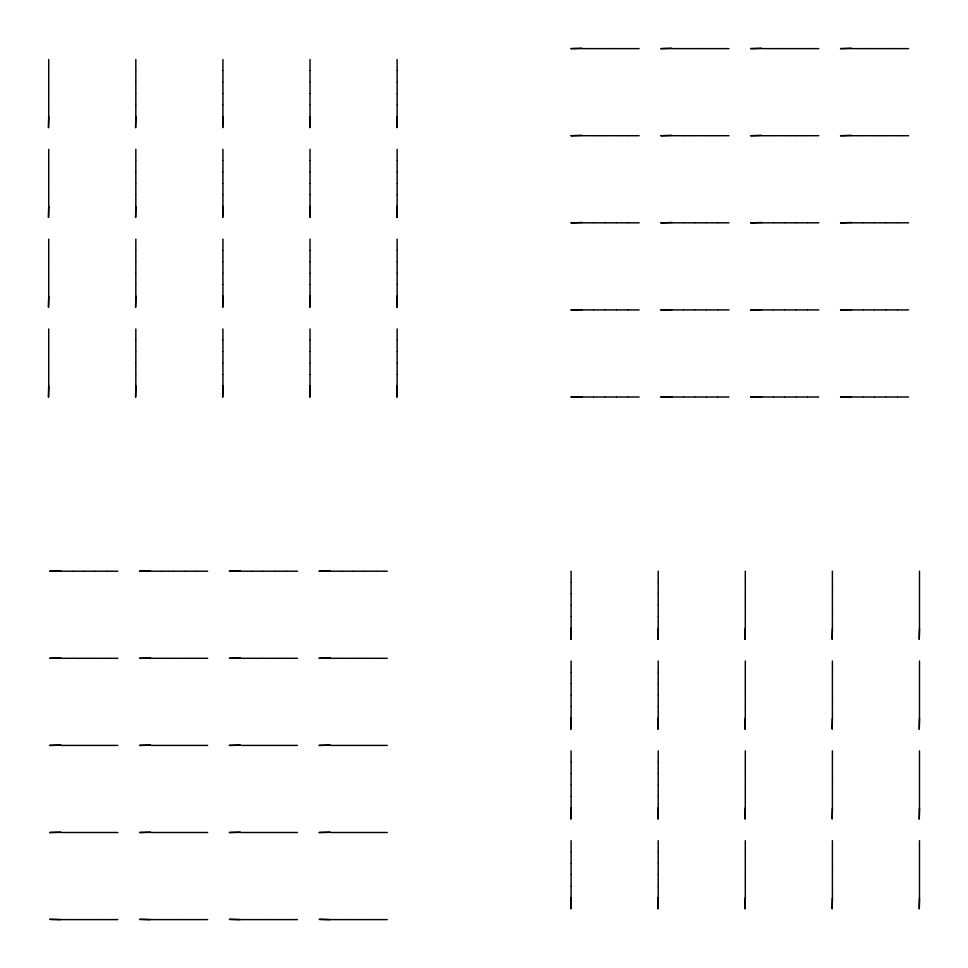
<?xml version="1.0" encoding="UTF-8"?>
<svg xmlns="http://www.w3.org/2000/svg" width="968" height="968" viewBox="0 0 968 968"><rect width="100%" height="100%" fill="white"/><g stroke="black" fill="none" stroke-linecap="round" stroke-linejoin="round"><path stroke-width="1.45" d="M832.178 639.255L832.395 628.365L832.178 638.977M832.178 729.073L832.395 718.183L832.178 728.795M832.178 818.892L832.395 808.002L832.178 818.613M832.178 908.71L832.395 897.82L832.178 908.432M582.53 48.618L593.42 48.618M593.965 48.618L604.843 48.618M605.387 48.618L616.277 48.618M616.822 48.618L627.712 48.618M628.256 48.618L639.146 48.618M672.349 48.618L683.239 48.618M683.783 48.618L694.673 48.618M695.218 48.618L706.095 48.618M706.64 48.618L717.53 48.618M718.075 48.618L728.965 48.618M762.167 48.618L773.057 48.618M773.601 48.618L784.491 48.618M785.036 48.618L795.914 48.618M796.458 48.618L807.348 48.618M807.893 48.618L818.783 48.618M851.985 48.618L862.875 48.618M863.42 48.618L874.31 48.618M874.854 48.618L885.744 48.618M886.289 48.618L897.167 48.618M897.711 48.618L908.601 48.618M582.53 135.714L593.42 135.714M593.965 135.714L604.843 135.714M605.387 135.714L616.277 135.714M616.822 135.714L627.712 135.714M628.256 135.714L639.146 135.714M672.349 135.714L683.239 135.714M683.783 135.714L694.673 135.714M695.218 135.714L706.095 135.714M706.64 135.714L717.53 135.714M718.075 135.714L728.965 135.714M762.167 135.714L773.057 135.714M773.601 135.714L784.491 135.714M785.036 135.714L795.914 135.714M796.458 135.714L807.348 135.714M807.893 135.714L818.783 135.714M851.985 135.714L862.875 135.714M863.42 135.714L874.31 135.714M874.854 135.714L885.744 135.714M886.289 135.714L897.167 135.714M897.711 135.714L908.601 135.714M582.53 222.821L593.42 222.821M593.965 222.821L604.843 222.821M605.387 222.821L616.277 222.821M616.822 222.821L627.712 222.821M628.256 222.821L639.146 222.821M672.349 222.821L683.239 222.821M683.783 222.821L694.673 222.821M695.218 222.821L706.095 222.821M706.64 222.821L717.53 222.821M718.075 222.821L728.965 222.821M762.167 222.821L773.057 222.821M773.601 222.821L784.491 222.821M785.036 222.821L795.914 222.821M796.458 222.821L807.348 222.821M807.893 222.821L818.783 222.821M851.985 222.821L862.875 222.821M863.42 222.821L874.31 222.821M874.854 222.821L885.744 222.821M886.289 222.821L897.167 222.821M897.711 222.821L908.601 222.821M582.53 309.917L593.42 309.917M593.965 309.917L604.843 309.917M605.387 309.917L616.277 309.917M616.822 309.917L627.712 309.917M628.256 309.917L639.146 309.917M672.349 309.917L683.239 309.917M683.783 309.917L694.673 309.917M695.218 309.917L706.095 309.917M706.64 309.917L717.53 309.917M718.075 309.917L728.965 309.917M762.167 309.917L773.057 309.917M773.601 309.917L784.491 309.917M785.036 309.917L795.914 309.917M796.458 309.917L807.348 309.917M807.893 309.917L818.783 309.917M851.985 309.917L862.875 309.917M863.42 309.917L874.31 309.917M874.854 309.917L885.744 309.917M886.289 309.917L897.167 309.917M897.711 309.917L908.601 309.917M582.53 397.013L593.42 397.013M593.965 397.013L604.843 397.013M605.387 397.013L616.277 397.013M616.822 397.013L627.712 397.013M628.256 397.013L639.146 397.013M672.349 397.013L683.239 397.013M683.783 397.013L694.673 397.013M695.218 397.013L706.095 397.013M706.64 397.013L717.53 397.013M718.075 397.013L728.965 397.013M762.167 397.013L773.057 397.013M773.601 397.013L784.491 397.013M785.036 397.013L795.914 397.013M796.458 397.013L807.348 397.013M807.893 397.013L818.783 397.013M851.985 397.013L862.875 397.013M863.42 397.013L874.31 397.013M874.854 397.013L885.744 397.013M886.289 397.013L897.167 397.013M897.711 397.013L908.601 397.013M61.202 571.205L72.092 571.205M72.636 571.205L83.526 571.205M84.071 571.205L94.949 571.205M95.493 571.205L106.383 571.205M106.928 571.205L117.818 571.205M151.02 571.205L161.91 571.205M162.455 571.205L173.345 571.205M173.889 571.205L184.767 571.205M185.311 571.205L196.202 571.205M196.746 571.205L207.636 571.205M240.838 571.205L251.728 571.205M252.273 571.205L263.163 571.205M263.707 571.205L274.597 571.205M275.142 571.205L286.02 571.205M286.564 571.205L297.454 571.205M330.657 571.205L341.547 571.205M342.091 571.205L352.981 571.205M353.526 571.205L364.416 571.205M364.96 571.205L375.838 571.205M376.383 571.205L387.273 571.205M61.202 658.3L72.092 658.3M72.636 658.3L83.526 658.3M84.071 658.3L94.949 658.3M95.493 658.3L106.383 658.3M106.928 658.3L117.818 658.3M151.02 658.3L161.91 658.3M162.455 658.3L173.345 658.3M173.889 658.3L184.767 658.3M185.311 658.3L196.202 658.3M196.746 658.3L207.636 658.3M240.838 658.3L251.728 658.3M252.273 658.3L263.163 658.3M263.707 658.3L274.597 658.3M275.142 658.3L286.02 658.3M286.564 658.3L297.454 658.3M330.657 658.3L341.547 658.3M342.091 658.3L352.981 658.3M353.526 658.3L364.416 658.3M364.96 658.3L375.838 658.3M376.383 658.3L387.273 658.3M61.202 745.408L72.092 745.408M72.636 745.408L83.526 745.408M84.071 745.408L94.949 745.408M95.493 745.408L106.383 745.408M106.928 745.408L117.818 745.408M151.02 745.408L161.91 745.408M162.455 745.408L173.345 745.408M173.889 745.408L184.767 745.408M185.311 745.408L196.202 745.408M196.746 745.408L207.636 745.408M240.838 745.408L251.728 745.408M252.273 745.408L263.163 745.408M263.707 745.408L274.597 745.408M275.142 745.408L286.02 745.408M286.564 745.408L297.454 745.408M330.657 745.408L341.547 745.408M342.091 745.408L352.981 745.408M353.526 745.408L364.416 745.408M364.96 745.408L375.838 745.408M376.383 745.408L387.273 745.408M61.202 832.504L72.092 832.504M72.636 832.504L83.526 832.504M84.071 832.504L94.949 832.504M95.493 832.504L106.383 832.504M106.928 832.504L117.818 832.504M151.02 832.504L161.91 832.504M162.455 832.504L173.345 832.504M173.889 832.504L184.767 832.504M185.311 832.504L196.202 832.504M196.746 832.504L207.636 832.504M240.838 832.504L251.728 832.504M252.273 832.504L263.163 832.504M263.707 832.504L274.597 832.504M275.142 832.504L286.02 832.504M286.564 832.504L297.454 832.504M330.657 832.504L341.547 832.504M342.091 832.504L352.981 832.504M353.526 832.504L364.416 832.504M364.96 832.504L375.838 832.504M376.383 832.504L387.273 832.504M49.767 919.382L60.657 919.6L50.046 919.382M139.586 919.382L150.476 919.6L139.864 919.382M229.416 919.382L240.294 919.6L229.682 919.382M319.234 919.382L330.112 919.6L319.513 919.382M61.202 919.6L72.092 919.6M72.636 919.6L83.526 919.6M84.071 919.6L94.949 919.6M95.493 919.6L106.383 919.6M106.928 919.6L117.818 919.6M151.02 919.6L161.91 919.6M162.455 919.6L173.345 919.6M173.889 919.6L184.767 919.6M185.311 919.6L196.202 919.6M196.746 919.6L207.636 919.6M240.838 919.6L251.728 919.6M252.273 919.6L263.163 919.6M263.707 919.6L274.597 919.6M275.142 919.6L286.02 919.6M286.564 919.6L297.454 919.6M330.657 919.6L341.547 919.6M342.091 919.6L352.981 919.6M353.526 919.6L364.416 919.6M364.96 919.6L375.838 919.6M376.383 919.6L387.273 919.6M919.491 571.205L919.491 582.095M919.491 582.639L919.491 593.529M919.491 594.074L919.491 604.964M919.491 605.508L919.491 616.386M919.491 616.931L919.491 627.821M919.491 661.023L919.491 671.913M919.491 672.457L919.491 683.347M919.491 683.892L919.491 694.782M919.491 695.326L919.491 706.204M919.491 706.749L919.491 717.639M919.491 750.853L919.491 761.731M919.491 762.276L919.491 773.166M919.491 773.71L919.491 784.6M919.491 785.145L919.491 796.035M919.491 796.579L919.491 807.457M919.491 840.672L919.491 851.55M919.491 852.094L919.491 862.984M919.491 863.529L919.491 874.419M919.491 874.963L919.491 885.853M919.491 886.398L919.491 897.275M832.395 571.205L832.395 582.095M832.395 582.639L832.395 593.529M832.395 594.074L832.395 604.964M832.395 605.508L832.395 616.386M832.395 616.931L832.395 627.821M832.395 661.023L832.395 671.913M832.395 672.457L832.395 683.347M832.395 683.892L832.395 694.782M832.395 695.326L832.395 706.204M832.395 706.749L832.395 717.639M832.395 750.853L832.395 761.731M832.395 762.276L832.395 773.166M832.395 773.71L832.395 784.6M832.395 785.145L832.395 796.035M832.395 796.579L832.395 807.457M832.395 840.672L832.395 851.55M832.395 852.094L832.395 862.984M832.395 863.529L832.395 874.419M832.395 874.963L832.395 885.853M832.395 886.398L832.395 897.275M745.3 571.205L745.3 582.095M745.3 582.639L745.3 593.529M745.3 594.074L745.3 604.964M745.3 605.508L745.3 616.386M745.3 616.931L745.3 627.821M745.3 661.023L745.3 671.913M745.3 672.457L745.3 683.347M745.3 683.892L745.3 694.782M745.3 695.326L745.3 706.204M745.3 706.749L745.3 717.639M745.3 750.853L745.3 761.731M745.3 762.276L745.3 773.166M745.3 773.71L745.3 784.6M745.3 785.145L745.3 796.035M745.3 796.579L745.3 807.457M745.3 840.672L745.3 851.55M745.3 852.094L745.3 862.984M745.3 863.529L745.3 874.419M745.3 874.963L745.3 885.853M745.3 886.398L745.3 897.275M658.192 571.205L658.192 582.095M658.192 582.639L658.192 593.529M658.192 594.074L658.192 604.964M658.192 605.508L658.192 616.386M658.192 616.931L658.192 627.821M658.192 661.023L658.192 671.913M658.192 672.457L658.192 683.347M658.192 683.892L658.192 694.782M658.192 695.326L658.192 706.204M658.192 706.749L658.192 717.639M658.192 750.853L658.192 761.731M658.192 762.276L658.192 773.166M658.192 773.71L658.192 784.6M658.192 785.145L658.192 796.035M658.192 796.579L658.192 807.457M658.192 840.672L658.192 851.55M658.192 852.094L658.192 862.984M658.192 863.529L658.192 874.419M658.192 874.963L658.192 885.853M658.192 886.398L658.192 897.275M571.096 571.205L571.096 582.095M571.096 582.639L571.096 593.529M571.096 594.074L571.096 604.964M571.096 605.508L571.096 616.386M571.096 616.931L571.096 627.821M571.096 661.023L571.096 671.913M571.096 672.457L571.096 683.347M571.096 683.892L571.096 694.782M571.096 695.326L571.096 706.204M571.096 706.749L571.096 717.639M571.096 750.853L571.096 761.731M571.096 762.276L571.096 773.166M571.096 773.71L571.096 784.6M571.096 785.145L571.096 796.035M571.096 796.579L571.096 807.457M571.096 840.672L571.096 851.55M571.096 852.094L571.096 862.984M571.096 863.529L571.096 874.419M571.096 874.963L571.096 885.853M571.096 886.398L571.096 897.275M397.122 59.508L397.122 70.398M397.122 70.942L397.122 81.832M397.122 82.377L397.122 93.255M397.122 93.799L397.122 104.689M397.122 105.234L397.122 116.124M397.122 149.326L397.122 160.216M397.122 160.761L397.122 171.651M397.122 172.195L397.122 183.073M397.122 183.618L397.122 194.507M397.122 195.052L397.122 205.942M397.122 239.144L397.122 250.034M397.122 250.579L397.122 261.469M397.122 262.013L397.122 272.903M397.122 273.448L397.122 284.326M397.122 284.87L397.122 295.76M397.122 328.963L397.122 339.853M397.122 340.397L397.122 351.287M397.122 351.832L397.122 362.722M397.122 363.266L397.122 374.144M397.122 374.689L397.122 385.579M310.026 59.508L310.026 70.398M310.026 70.942L310.026 81.832M310.026 82.377L310.026 93.255M310.026 93.799L310.026 104.689M310.026 105.234L310.026 116.124M310.026 149.326L310.026 160.216M310.026 160.761L310.026 171.651M310.026 172.195L310.026 183.073M310.026 183.618L310.026 194.507M310.026 195.052L310.026 205.942M310.026 239.144L310.026 250.034M310.026 250.579L310.026 261.469M310.026 262.013L310.026 272.903M310.026 273.448L310.026 284.326M310.026 284.87L310.026 295.76M310.026 328.963L310.026 339.853M310.026 340.397L310.026 351.287M310.026 351.832L310.026 362.722M310.026 363.266L310.026 374.144M310.026 374.689L310.026 385.579M222.93 59.508L222.93 70.398M222.93 70.942L222.93 81.832M222.93 82.377L222.93 93.255M222.93 93.799L222.93 104.689M222.93 105.234L222.93 116.124M222.93 149.326L222.93 160.216M222.93 160.761L222.93 171.651M222.93 172.195L222.93 183.073M222.93 183.618L222.93 194.507M222.93 195.052L222.93 205.942M222.93 239.144L222.93 250.034M222.93 250.579L222.93 261.469M222.93 262.013L222.93 272.903M222.93 273.448L222.93 284.326M222.93 284.87L222.93 295.76M222.93 328.963L222.93 339.853M222.93 340.397L222.93 351.287M222.93 351.832L222.93 362.722M222.93 363.266L222.93 374.144M222.93 374.689L222.93 385.579M135.835 59.508L135.835 70.398M135.835 70.942L135.835 81.832M135.835 82.377L135.835 93.255M135.835 93.799L135.835 104.689M135.835 105.234L135.835 116.124M135.835 149.326L135.835 160.216M135.835 160.761L135.835 171.651M135.835 172.195L135.835 183.073M135.835 183.618L135.835 194.507M135.835 195.052L135.835 205.942M135.835 239.144L135.835 250.034M135.835 250.579L135.835 261.469M135.835 262.013L135.835 272.903M135.835 273.448L135.835 284.326M135.835 284.87L135.835 295.76M135.835 328.963L135.835 339.853M135.835 340.397L135.835 351.287M135.835 351.832L135.835 362.722M135.835 363.266L135.835 374.144M135.835 374.689L135.835 385.579M48.727 59.508L48.727 70.398M48.727 70.942L48.727 81.832M48.727 82.377L48.727 93.255M48.727 93.799L48.727 104.689M48.727 105.234L48.727 116.124M48.727 149.326L48.727 160.216M48.727 160.761L48.727 171.651M48.727 172.195L48.727 183.073M48.727 183.618L48.727 194.507M48.727 195.052L48.727 205.942M48.727 239.144L48.727 250.034M48.727 250.579L48.727 261.469M48.727 262.013L48.727 272.903M48.727 273.448L48.727 284.326M48.727 284.87L48.727 295.76M48.727 328.963L48.727 339.853M48.727 340.397L48.727 351.287M48.727 351.832L48.727 362.722M48.727 363.266L48.727 374.144M48.727 374.689L48.727 385.579M581.986 48.4L571.096 48.618L581.986 48.4M671.804 48.4L660.914 48.618L671.804 48.4M761.622 48.4L750.732 48.618L761.622 48.4M851.441 48.4L840.563 48.618L851.441 48.4M48.727 116.668L48.509 127.558L48.727 116.668M135.835 116.668L135.617 127.558L135.835 116.668M222.93 116.668L222.713 127.558L222.93 116.668M310.026 116.668L309.808 127.558L310.026 116.668M397.122 116.668L396.904 127.558L397.122 116.668M581.986 135.496L571.096 135.714L581.986 135.496M671.804 135.496L660.914 135.714L671.804 135.496M761.622 135.496L750.732 135.714L761.622 135.496M851.441 135.496L840.563 135.714L851.441 135.496M48.727 206.487L48.509 217.376L48.727 206.487M135.835 206.487L135.617 217.376L135.835 206.487M222.93 206.487L222.713 217.376L222.93 206.487M310.026 206.487L309.808 217.376L310.026 206.487M397.122 206.487L396.904 217.376L397.122 206.487M581.986 222.604L571.096 222.821L581.986 222.604M671.804 222.604L660.914 222.821L671.804 222.604M761.622 222.604L750.732 222.821L761.622 222.604M851.441 222.604L840.563 222.821L851.441 222.604M48.727 296.305L48.509 307.195L48.727 296.305M135.835 296.305L135.617 307.195L135.835 296.305M222.93 296.305L222.713 307.195L222.93 296.305M310.026 296.305L309.808 307.195L310.026 296.305M397.122 296.305L396.904 307.195L397.122 296.305M581.986 309.7L571.096 309.917L581.986 309.7M671.804 309.7L660.914 309.917L671.804 309.7M761.622 309.7L750.732 309.917L761.622 309.7M851.441 309.7L840.563 309.917L851.441 309.7M48.727 386.123L48.509 397.013L48.727 386.123M135.835 386.123L135.617 397.013L135.835 386.123M222.93 386.123L222.713 397.013L222.93 386.123M310.026 386.123L309.808 397.013L310.026 386.123M397.122 386.123L396.904 397.013L397.122 386.123M581.986 396.795L571.096 397.013L581.986 396.795M671.804 396.795L660.914 397.013L671.804 396.795M761.622 396.795L750.732 397.013L761.622 396.795M851.441 396.795L840.563 397.013L851.441 396.795M60.657 570.987L49.767 571.205L60.657 570.987M150.476 570.987L139.586 571.205L150.476 570.987M240.294 570.987L229.416 571.205L240.294 570.987M330.112 570.987L319.234 571.205L330.112 570.987M571.096 628.365L570.878 639.255L571.096 628.365M658.192 628.365L657.974 639.255L658.192 628.365M745.3 628.365L745.082 639.255L745.3 628.365M919.491 628.365L919.273 639.255L919.491 628.365M60.657 658.083L49.767 658.3L60.657 658.083M150.476 658.083L139.586 658.3L150.476 658.083M240.294 658.083L229.416 658.3L240.294 658.083M330.112 658.083L319.234 658.3L330.112 658.083M571.096 718.183L570.878 729.073L571.096 718.183M658.192 718.183L657.974 729.073L658.192 718.183M745.3 718.183L745.082 729.073L745.3 718.183M919.491 718.183L919.273 729.073L919.491 718.183M60.657 745.191L49.767 745.408L60.657 745.191M150.476 745.191L139.586 745.408L150.476 745.191M240.294 745.191L229.416 745.408L240.294 745.191M330.112 745.191L319.234 745.408L330.112 745.191M571.096 808.002L570.878 818.892L571.096 808.002M658.192 808.002L657.974 818.892L658.192 808.002M745.3 808.002L745.082 818.892L745.3 808.002M919.491 808.002L919.273 818.892L919.491 808.002M60.657 832.286L49.767 832.504L60.657 832.286M150.476 832.286L139.586 832.504L150.476 832.286M240.294 832.286L229.416 832.504L240.294 832.286M330.112 832.286L319.234 832.504L330.112 832.286M571.096 897.82L570.878 908.71L571.096 897.82M658.192 897.82L657.974 908.71L658.192 897.82M745.3 897.82L745.082 908.71L745.3 897.82M919.491 897.82L919.273 908.71L919.491 897.82"/></g></svg>
